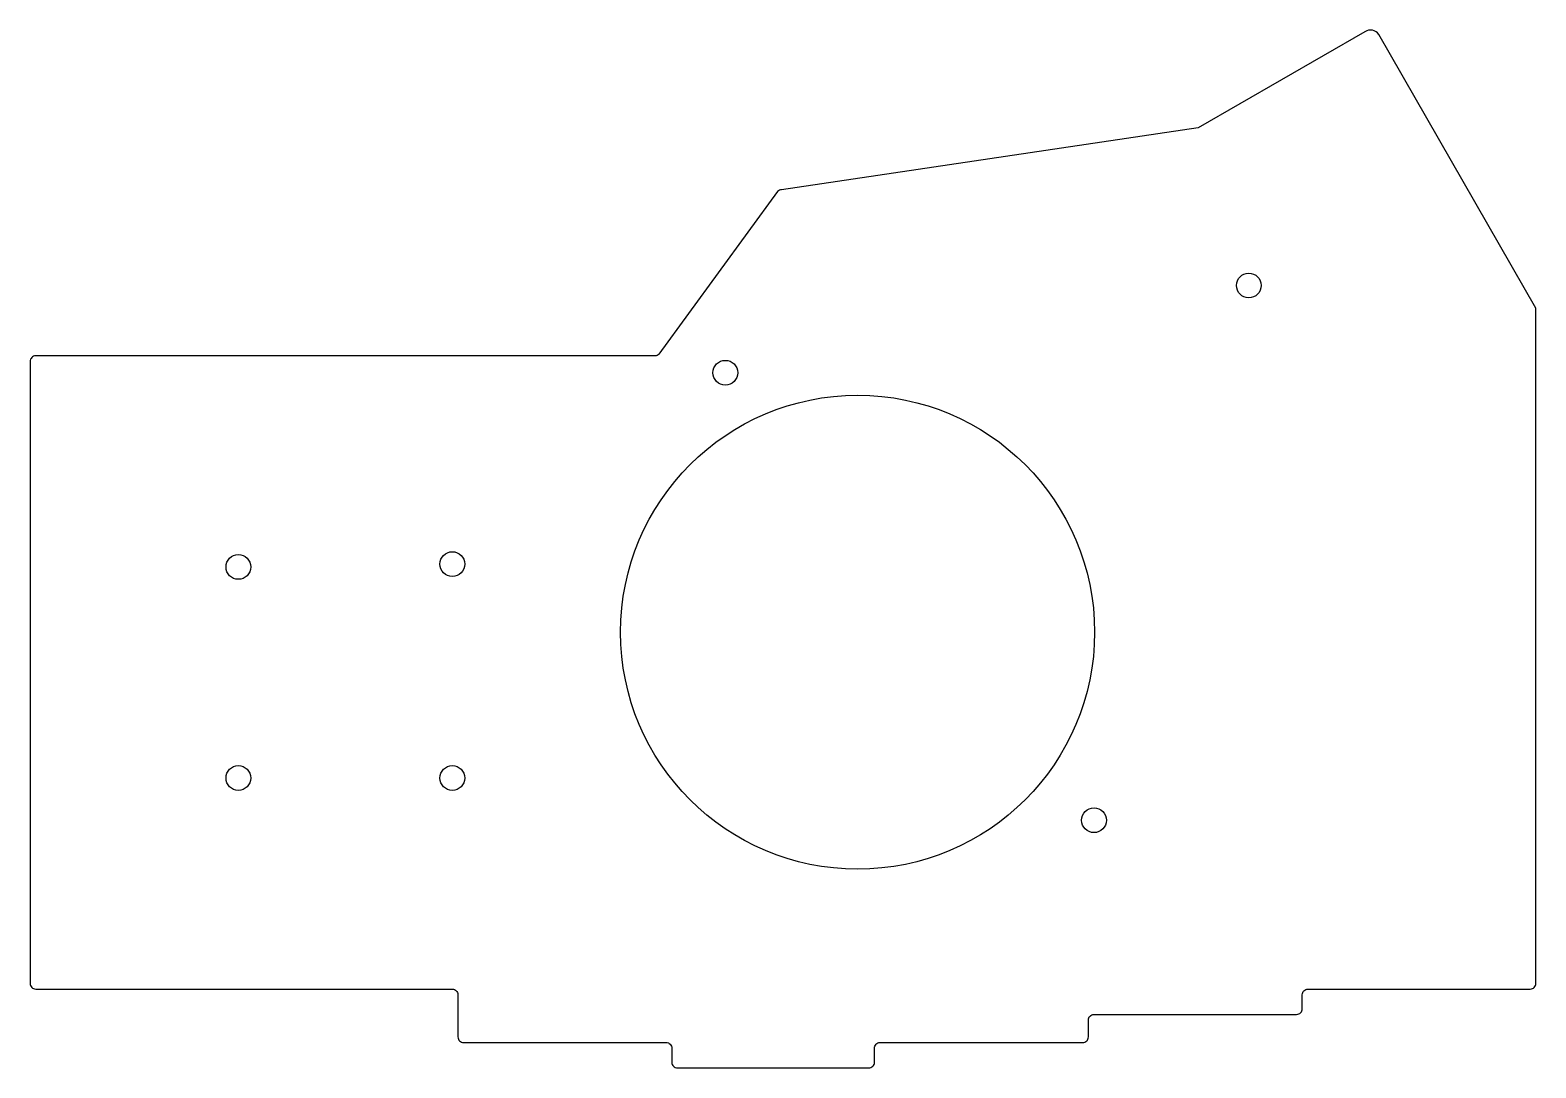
# Model space of a CAD drawing. Header units: millimetres. Extents: x -195 to -61, y 61 to 153.
import ezdxf

# ---------------------------------------------------------------- set-up
doc = ezdxf.new("R2010")
doc.units = ezdxf.units.MM
doc.layers.get('0').update_dxf_attribs({"linetype": 'CONTINUOUS'})

msp = doc.modelspace()

# ---------------------------------------------------------------- linework, layer by layer
msp.add_lwpolyline([(-194.25, 124.25, 0.414214), (-194.75, 123.75), (-194.75, 68.5, 0.414214), (-194.25, 68), (-157.25, 68, -0.414214), (-156.75, 67.5), (-156.75, 63.75, 0.414214), (-156.25, 63.25), (-138.25, 63.25, -0.414214), (-137.75, 62.75), (-137.75, 61.5, 0.414214), (-137.25, 61), (-120.25, 61, 0.414214), (-119.75, 61.5), (-119.75, 62.75, -0.414214), (-119.25, 63.25), (-101.25, 63.25, 0.414214), (-100.75, 63.75), (-100.75, 65.25, -0.414214), (-100.25, 65.75), (-82.25, 65.75, 0.414214), (-81.75, 66.25), (-81.75, 67.5, -0.414214), (-81.25, 68), (-61.5, 68, 0.414214), (-61, 68.5), (-61, 128.5), (-74.95, 152.8, 0.414214), (-76.18, 153.03), (-91, 144.5), (-128, 139, 0.197616), (-128.35, 138.86), (-138.9, 124.4, -0.198912), (-139.25, 124.25), (-175.25, 124.25)], format="xyb", close=True)
for centre, radius in [((-86.5, 130.5), 1.1), ((-133, 122.75), 1.1), ((-121.25, 99.7), 21.05), ((-176.25, 105.5), 1.1), ((-157.25, 105.75), 1.1), ((-176.25, 86.75), 1.1), ((-157.25, 86.75), 1.1), ((-100.25, 83), 1.1)]:
    msp.add_circle(centre, radius)

doc.saveas('drawing.dxf')
